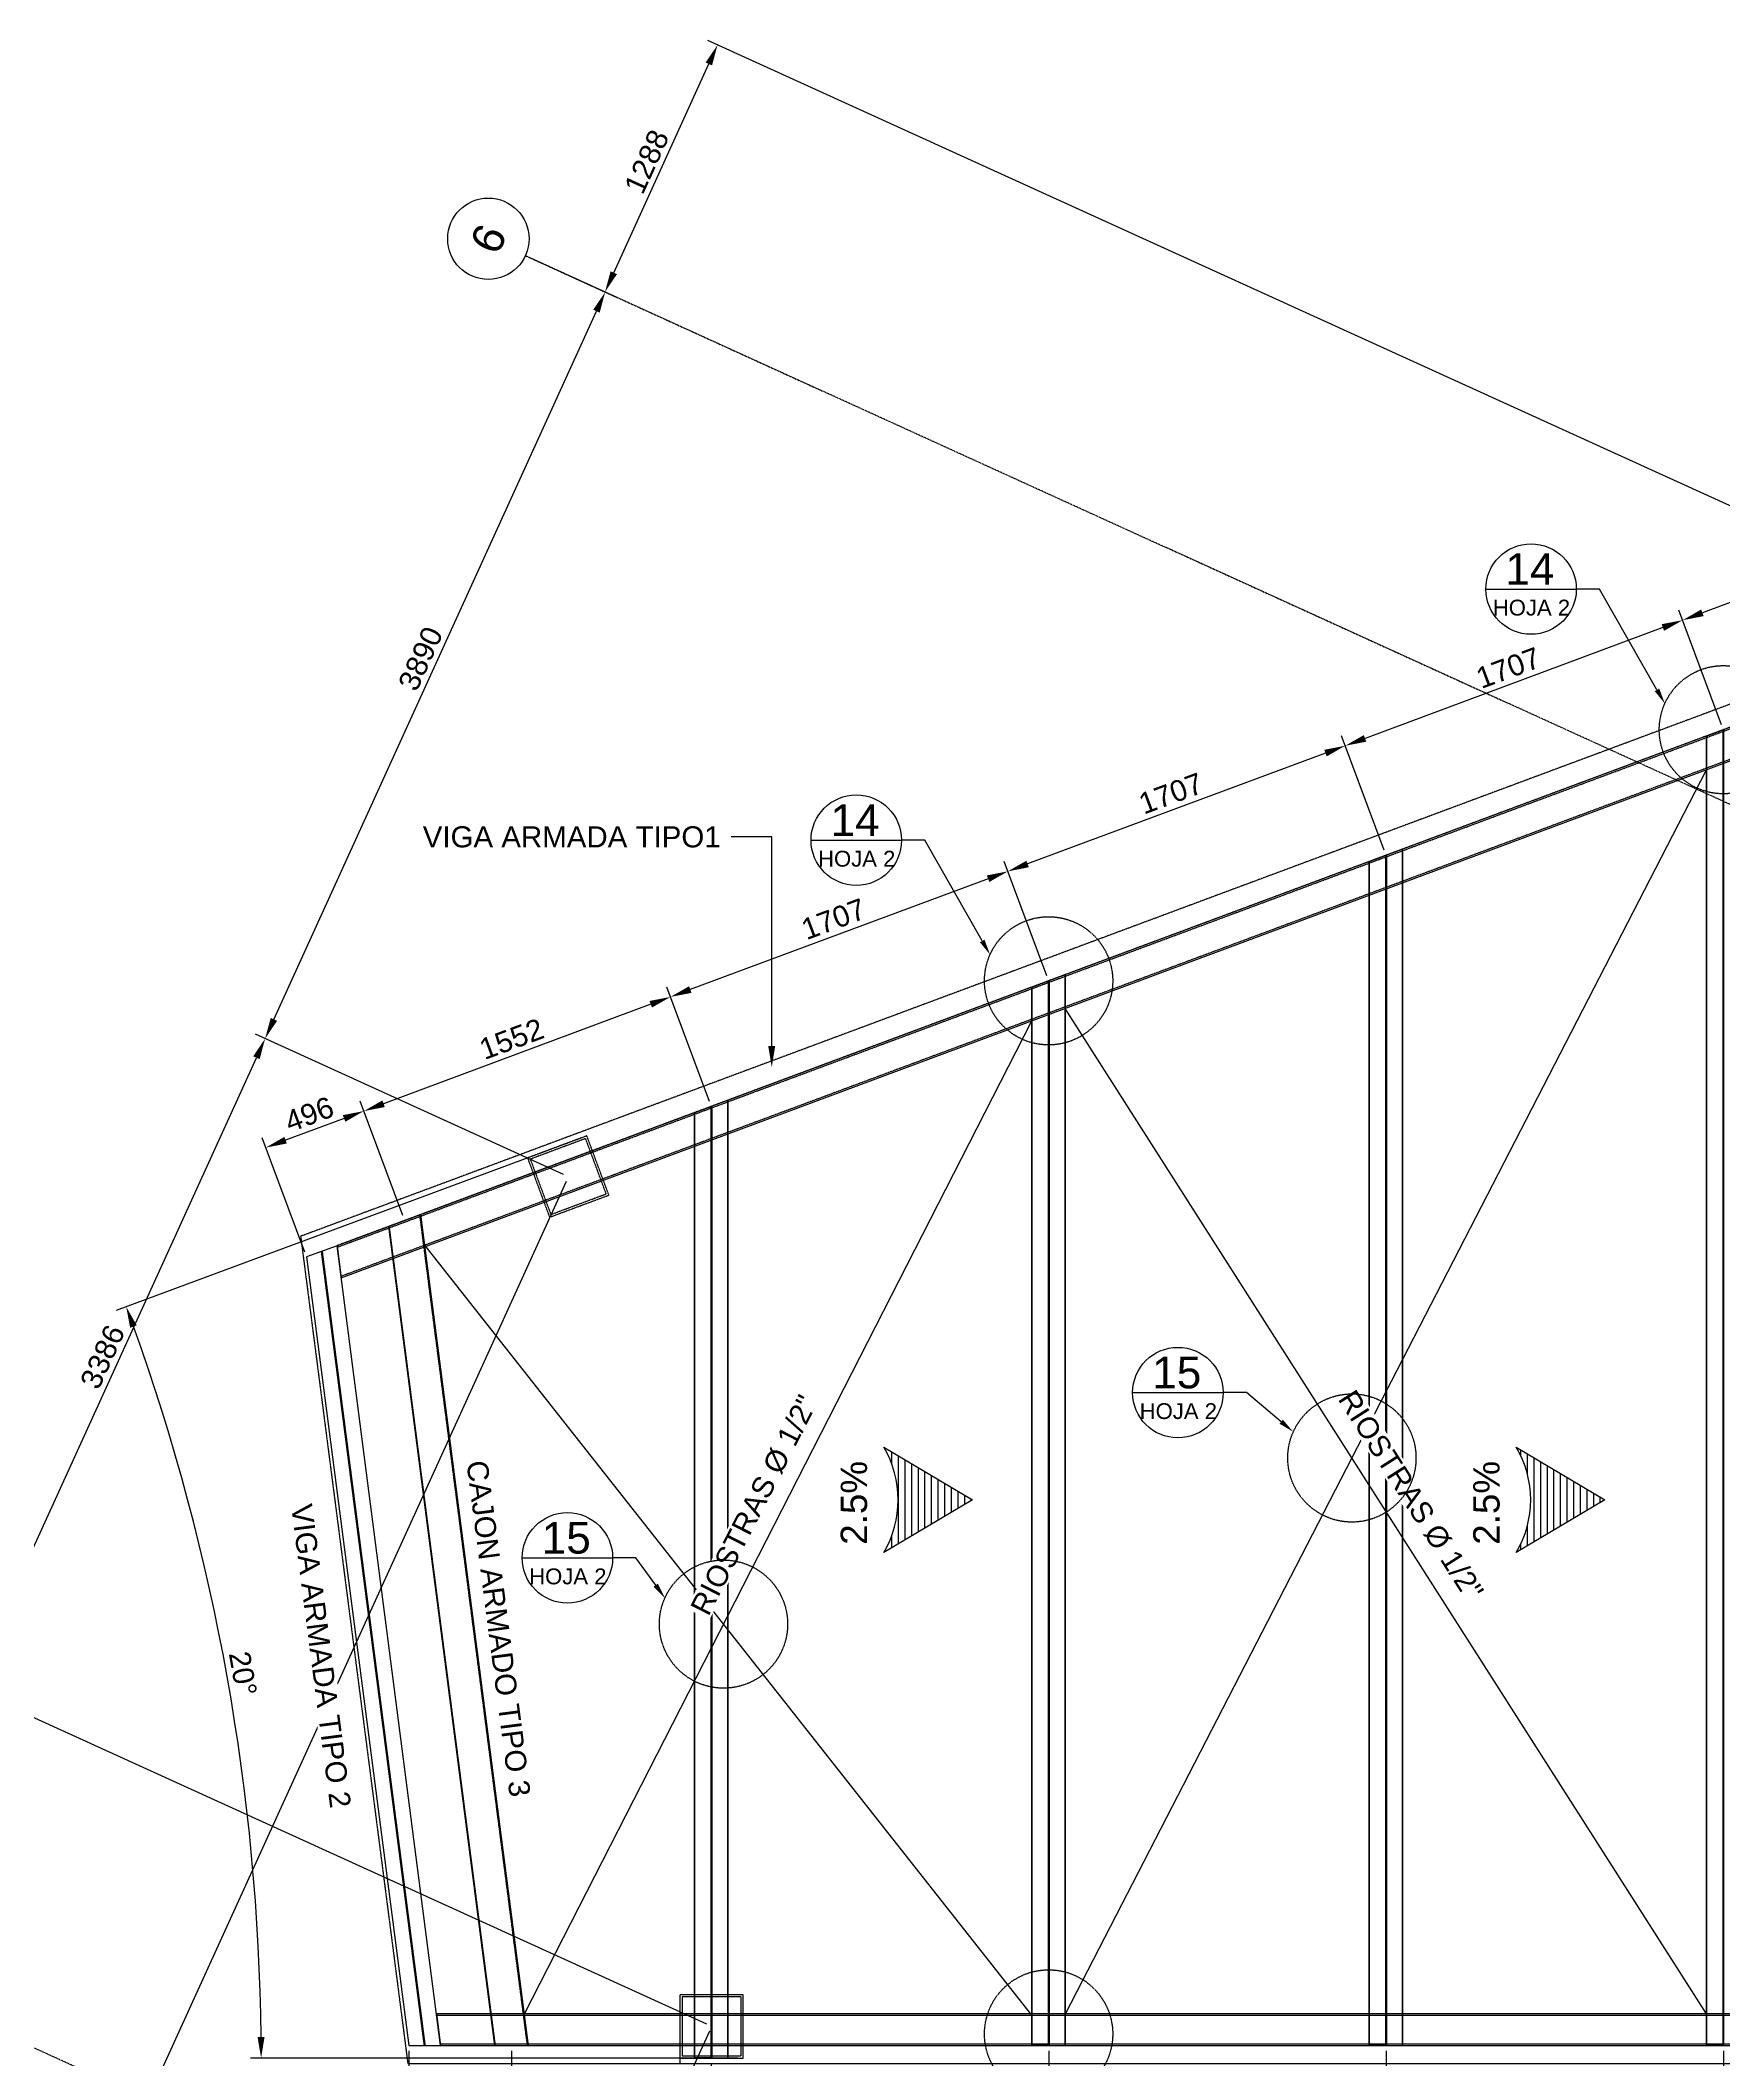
# Model space of a CAD drawing. Header units: millimetres. Extents: x -1367288 to 157996, y -18171 to 61708.
# Drawn here: x 42602 to 50583, y 27557 to 37133 of the extents above; entities that cross this region are included whole.
import ezdxf
from ezdxf import colors
from ezdxf.entities.mleader import LeaderData, LeaderLine
from ezdxf.enums import TextEntityAlignment as Align
from ezdxf.math import Vec2, Vec3

# ---------------------------------------------------------------- set-up
doc = ezdxf.new("R2010")
doc.units = ezdxf.units.MM
doc.header["$LTSCALE"] = 0.3
doc.set_wipeout_variables(frame=1)
doc.linetypes.add('CENTER', pattern=[50.8, 31.75, -6.35, 6.35, -6.35])
doc.linetypes.add('HIDDEN', pattern=[9.525, 6.35, -3.175])
for name, color, linetype in [('EE-5', 7, 'Continuous'), ('EE-COTAS', 1, 'Continuous'), ('EE-TEXTO 1', 4, 'Continuous'), ('EE-TEXTO 2', 2, 'Continuous'), ('EE-V ARMADA TIPO 4', 223, 'Continuous'), ('SIM-2PHR 305x80x2', 4, 'Continuous'), ('SIM-COTAS', 1, 'Continuous'), ('SIM-EJES', 8, 'CENTER'), ('SIM-OCULTOS', 8, 'HIDDEN'), ('SIM-PTE 300x1-4x150x3-8', 42, 'Continuous'), ('SIM-RIOSTRAS', 6, 'Continuous'), ('SIM-TUBO 365x160x3-16', 83, 'Continuous')]:
    doc.layers.add(name, color=color, linetype=linetype)
doc.styles.add('ARIAL EE', font='arial.ttf')
doc.styles.get("Standard").update_dxf_attribs({"font": 'arial.ttf'})
doc.dimstyles.new('EE 1_STANDAR', dxfattribs={"dimtxt": 2, "dimasz": 2, "dimexe": 1, "dimexo": 0.5, "dimgap": 0.5, "dimtad": 1, "dimdec": 0, "dimdsep": 46, "dimtxsty": 'ARIAL EE', "dimcen": 1.5, "dimclrd": 256, "dimclre": 256, "dimclrt": 2, "dimadec": 0, "dimazin": 0, "dimtfac": 1, "dimtdec": 0, "dimtix": 1, "dimtmove": 0, "dimatfit": 2, "dimfxl": 1, "dimlwd": -1, "dimlwe": -1, "dimarcsym": 0})

# ---------------------------------------------------------------- blocks, each defined once
blk = doc.blocks.new('*D181')
at = {"layer": 'SIM-COTAS', "transparency": 16777216}
for p, q in [((45774.1, 27691.7), (44973.3, 25933.3)), ((49724, 23824.7), (45085, 25937.4)), ((50005, 24200.5), (49794.2, 23737.8))]:
    blk.add_line(p, q, dxfattribs=at)
for points in [[(45091.9, 25952.6), (45078.1, 25922.2), (44994, 25978.8)], [(49730.9, 23839.9), (49717.1, 23809.6), (49815, 23783.3)]]:
    blk.add_solid(points, dxfattribs=at)
at = {"layer": 'SIM-COTAS', "color": 2, "transparency": 16777216, "insert": (47436, 24950.3), "char_height": 100, "attachment_point": 5, "rotation": 335.51468, "style": 'ARIAL EE'}
blk.add_mtext('5297', dxfattribs=at)
blk = doc.blocks.new('*D182')
at = {"layer": 'SIM-COTAS', "transparency": 16777216}
for p, q in [((45094, 31722), (42889.8, 26882.2)), ((45774.1, 27691.7), (44973.3, 25933.3)), ((44903, 26020.3), (43001.6, 26886.2))]:
    blk.add_line(p, q, dxfattribs=at)
for points in [[(43008.5, 26901.4), (42994.7, 26871.1), (42910.6, 26927.7)], [(44909.9, 26035.5), (44896.1, 26005.1), (44994, 25978.8)]]:
    blk.add_solid(points, dxfattribs=at)
at = {"layer": 'SIM-COTAS', "color": 2, "transparency": 16777216, "insert": (43983.8, 26522.5), "char_height": 100, "attachment_point": 5, "rotation": 335.51468, "style": 'ARIAL EE'}
blk.add_mtext('2289', dxfattribs=at)
blk = doc.blocks.new('*D183')
at = {"layer": 'SIM-COTAS', "transparency": 16777216}
for p, q in [((54366.2, 27692.1), (52089.3, 22692.6)), ((50005, 24200.5), (49794.2, 23737.8)), ((49906, 23741.9), (52019, 22779.5))]:
    blk.add_line(p, q, dxfattribs=at)
for points in [[(49912.9, 23757), (49899.1, 23726.7), (49815, 23783.3)], [(52025.9, 22794.7), (52012.1, 22764.4), (52110, 22738.1)]]:
    blk.add_solid(points, dxfattribs=at)
at = {"layer": 'SIM-COTAS', "color": 2, "transparency": 16777216, "insert": (50994, 23329.9), "char_height": 100, "attachment_point": 5, "rotation": 335.51468, "style": 'ARIAL EE'}
blk.add_mtext('2522', dxfattribs=at)
blk = doc.blocks.new('*D184')
at = {"layer": 'SIM-COTAS', "transparency": 16777216}
for p, q in [((45761.7, 27724.8), (42218.6, 29338.4)), ((41715.4, 28113), (42222.6, 29226.7)), ((41318.2, 28184), (41719.5, 28001.3))]:
    blk.add_line(p, q, dxfattribs=at)
for points in [[(42207.4, 29233.6), (42237.8, 29219.7), (42264.1, 29317.7)], [(41700.3, 28119.9), (41730.6, 28106.1), (41674, 28022)]]:
    blk.add_solid(points, dxfattribs=at)
at = {"layer": 'SIM-COTAS', "color": 2, "transparency": 16777216, "insert": (41900.6, 28701), "char_height": 100, "attachment_point": 5, "rotation": 65.51468, "style": 'ARIAL EE'}
blk.add_mtext('1424', dxfattribs=at)
blk = doc.blocks.new('*D185')
at = {"layer": 'SIM-COTAS', "transparency": 16777216}
for p, q in [((45081.6, 31755.2), (43621.9, 32419.9)), ((42305.5, 29408.7), (43626, 32308.2)), ((45761.7, 27724.8), (42218.6, 29338.4))]:
    blk.add_line(p, q, dxfattribs=at)
for points in [[(43610.8, 32315.1), (43641.2, 32301.3), (43667.4, 32399.2)], [(42290.3, 29415.6), (42320.7, 29401.8), (42264.1, 29317.7)]]:
    blk.add_solid(points, dxfattribs=at)
at = {"layer": 'SIM-COTAS', "color": 2, "transparency": 16777216, "insert": (42896.5, 30890), "char_height": 100, "attachment_point": 5, "rotation": 65.51468, "style": 'ARIAL EE'}
blk.add_mtext('3386', dxfattribs=at)
blk = doc.blocks.new('*D186')
at = {"layer": 'SIM-COTAS', "transparency": 16777216}
for p, q in [((44924.1, 36101.6), (45325.3, 35918.9)), ((43708.9, 32490.2), (45238.4, 35848.6)), ((45081.6, 31755.2), (43621.9, 32419.9))]:
    blk.add_line(p, q, dxfattribs=at)
for points in [[(45223.2, 35855.5), (45253.5, 35841.7), (45279.8, 35939.6)], [(43693.7, 32497.1), (43724, 32483.3), (43667.4, 32399.2)]]:
    blk.add_solid(points, dxfattribs=at)
at = {"layer": 'SIM-COTAS', "color": 2, "transparency": 16777216, "insert": (44404.4, 34200.9), "char_height": 100, "attachment_point": 5, "rotation": 65.51468, "style": 'ARIAL EE'}
blk.add_mtext('3890', dxfattribs=at)
blk = doc.blocks.new('*D187')
at = {"layer": 'SIM-COTAS', "transparency": 16777216}
for p, q in [((51965.7, 34309.9), (45767.2, 37132.8)), ((45320.3, 36031), (45771.2, 37021.1)), ((44924.1, 36101.6), (45324.4, 35919.3))]:
    blk.add_line(p, q, dxfattribs=at)
for points in [[(45756.1, 37028), (45786.4, 37014.2), (45812.7, 37112.1)], [(45305.2, 36037.9), (45335.5, 36024.1), (45278.9, 35940)]]:
    blk.add_solid(points, dxfattribs=at)
at = {"layer": 'SIM-COTAS', "color": 2, "transparency": 16777216, "insert": (45476.6, 36557.6), "char_height": 100, "attachment_point": 5, "rotation": 65.51468, "style": 'ARIAL EE'}
blk.add_mtext('1288', dxfattribs=at)
blk = doc.blocks.new('ITEM_1')
at = {"layer": 'EE-5'}
blk.add_circle((0, 0), 3.86, dxfattribs=at)
at = {"layer": 'EE-TEXTO 1', "style": 'ARIAL EE', "flags": 4}
blk.add_attdef('EJE', text='', height=3, dxfattribs=at).set_placement((0, 0), align=Align.MIDDLE_CENTER)
blk = doc.blocks.new('*D190')
at = {"layer": 'SIM-COTAS', "transparency": 16777216}
for p, q in [((47382.6, 27599.1), (47382.6, 27094.1)), ((45782.8, 27539.8), (45782.8, 27094.1)), ((45882.8, 27144.1), (47282.6, 27144.1))]:
    blk.add_line(p, q, dxfattribs=at)
for points in [[(45882.8, 27160.8), (45882.8, 27127.5), (45782.8, 27144.1)], [(47282.6, 27160.8), (47282.6, 27127.5), (47382.6, 27144.1)]]:
    blk.add_solid(points, dxfattribs=at)
at = {"layer": 'SIM-COTAS', "color": 2, "transparency": 16777216, "insert": (46582.7, 27220.2), "char_height": 100, "attachment_point": 5, "style": 'ARIAL EE'}
blk.add_mtext('1600', dxfattribs=at)
blk = doc.blocks.new('*D191')
at = {"layer": 'SIM-COTAS', "transparency": 16777216}
for p, q in [((47382.6, 27599.1), (47382.6, 27094.1)), ((48982.2, 27599.1), (48982.2, 27094.1)), ((47482.6, 27144.1), (48882.2, 27144.1))]:
    blk.add_line(p, q, dxfattribs=at)
for points in [[(47482.6, 27160.8), (47482.6, 27127.5), (47382.6, 27144.1)], [(48882.2, 27160.8), (48882.2, 27127.5), (48982.2, 27144.1)]]:
    blk.add_solid(points, dxfattribs=at)
at = {"layer": 'SIM-COTAS', "color": 2, "transparency": 16777216, "insert": (48182.4, 27220.2), "char_height": 100, "attachment_point": 5, "style": 'ARIAL EE'}
blk.add_mtext('1600', dxfattribs=at)
blk = doc.blocks.new('*D192')
at = {"layer": 'SIM-COTAS', "transparency": 16777216}
for p, q in [((48982.2, 27599.1), (48982.2, 27094.1)), ((50581.9, 27599.1), (50581.9, 27094.1)), ((49082.2, 27144.1), (50481.9, 27144.1))]:
    blk.add_line(p, q, dxfattribs=at)
for points in [[(49082.2, 27160.8), (49082.2, 27127.5), (48982.2, 27144.1)], [(50481.9, 27160.8), (50481.9, 27127.5), (50581.9, 27144.1)]]:
    blk.add_solid(points, dxfattribs=at)
at = {"layer": 'SIM-COTAS', "color": 2, "transparency": 16777216, "insert": (49782, 27220.2), "char_height": 100, "attachment_point": 5, "style": 'ARIAL EE'}
blk.add_mtext('1600', dxfattribs=at)
blk = doc.blocks.new('*D193')
at = {"layer": 'SIM-COTAS', "transparency": 16777216}
for p, q in [((50581.9, 27599.1), (50581.9, 27094.1)), ((52181.7, 27599.1), (52181.7, 27094.1)), ((50681.9, 27144.1), (52081.7, 27144.1))]:
    blk.add_line(p, q, dxfattribs=at)
for points in [[(50681.9, 27160.8), (50681.9, 27127.5), (50581.9, 27144.1)], [(52081.7, 27160.8), (52081.7, 27127.5), (52181.7, 27144.1)]]:
    blk.add_solid(points, dxfattribs=at)
at = {"layer": 'SIM-COTAS', "color": 2, "transparency": 16777216, "insert": (51381.8, 27220.2), "char_height": 100, "attachment_point": 5, "style": 'ARIAL EE'}
blk.add_mtext('1600', dxfattribs=at)
blk = doc.blocks.new('*D196')
at = {"layer": 'SIM-COTAS', "transparency": 16777216}
for p, q in [((44835.3, 27599.1), (44835.3, 26798.3)), ((45782.8, 27539.8), (45782.8, 26798.3)), ((45682.8, 26848.3), (44935.3, 26848.3))]:
    blk.add_line(p, q, dxfattribs=at)
for points in [[(44935.3, 26865), (44935.3, 26831.7), (44835.3, 26848.3)], [(45682.8, 26865), (45682.8, 26831.7), (45782.8, 26848.3)]]:
    blk.add_solid(points, dxfattribs=at)
at = {"layer": 'SIM-COTAS', "color": 2, "transparency": 16777216, "insert": (45309, 26924.4), "char_height": 100, "attachment_point": 5, "style": 'ARIAL EE'}
blk.add_mtext('947', dxfattribs=at)
blk = doc.blocks.new('*D197')
at = {"layer": 'SIM-COTAS', "transparency": 16777216}
for p, q in [((44348.2, 27599.1), (44348.2, 26798.3)), ((44835.3, 27599.1), (44835.3, 26798.3)), ((44735.3, 26848.3), (44448.2, 26848.3))]:
    blk.add_line(p, q, dxfattribs=at)
for points in [[(44448.2, 26865), (44448.2, 26831.7), (44348.2, 26848.3)], [(44735.3, 26865), (44735.3, 26831.7), (44835.3, 26848.3)]]:
    blk.add_solid(points, dxfattribs=at)
at = {"layer": 'SIM-COTAS', "color": 2, "transparency": 16777216, "insert": (44591.7, 26924.4), "char_height": 100, "attachment_point": 5, "style": 'ARIAL EE'}
blk.add_mtext('487', dxfattribs=at)
blk = doc.blocks.new('*D198')
at = {"layer": 'SIM-COTAS', "transparency": 16777216}
for p, q in [((51672.6, 34861.3), (50482.2, 34418.1)), ((51979.7, 34323), (51748.9, 34943)), ((50573.2, 33887.2), (50371.1, 34430.1))]:
    blk.add_line(p, q, dxfattribs=at)
for points in [[(51666.8, 34876.9), (51678.4, 34845.7), (51766.3, 34896.2)], [(50476.4, 34433.7), (50488.1, 34402.5), (50388.5, 34383.2)]]:
    blk.add_solid(points, dxfattribs=at)
at = {"layer": 'SIM-COTAS', "color": 2, "transparency": 16777216, "insert": (51050.9, 34711), "char_height": 100, "attachment_point": 5, "rotation": 20.42009, "style": 'ARIAL EE'}
blk.add_mtext('1470', dxfattribs=at)
blk = doc.blocks.new('*D199')
at = {"layer": 'SIM-COTAS', "transparency": 16777216}
for p, q in [((50573.2, 33887.2), (50371.1, 34430.1)), ((50294.8, 34348.3), (48882.6, 33822.6)), ((48973.5, 33291.8), (48771.4, 33834.5))]:
    blk.add_line(p, q, dxfattribs=at)
for points in [[(50289, 34364), (50300.6, 34332.7), (50388.5, 34383.2)], [(48876.7, 33838.2), (48888.4, 33806.9), (48788.8, 33787.7)]]:
    blk.add_solid(points, dxfattribs=at)
at = {"layer": 'SIM-COTAS', "color": 2, "transparency": 16777216, "insert": (49562.1, 34156.7), "char_height": 100, "attachment_point": 5, "rotation": 20.42009, "style": 'ARIAL EE'}
blk.add_mtext('1707', dxfattribs=at)
blk = doc.blocks.new('*D200')
at = {"layer": 'SIM-COTAS', "transparency": 16777216}
for p, q in [((48973.5, 33291.8), (48771.4, 33834.5)), ((48695.1, 33752.8), (47282.8, 33227)), ((47373.6, 32696.3), (47171.6, 33238.9))]:
    blk.add_line(p, q, dxfattribs=at)
for points in [[(48689.3, 33768.4), (48700.9, 33737.2), (48788.8, 33787.7)], [(47276.9, 33242.6), (47288.6, 33211.3), (47189, 33192.1)]]:
    blk.add_solid(points, dxfattribs=at)
at = {"layer": 'SIM-COTAS', "color": 2, "transparency": 16777216, "insert": (47962.4, 33561.2), "char_height": 100, "attachment_point": 5, "rotation": 20.42009, "style": 'ARIAL EE'}
blk.add_mtext('1707', dxfattribs=at)
blk = doc.blocks.new('*D201')
at = {"layer": 'SIM-COTAS', "transparency": 16777216}
for p, q in [((47373.6, 32696.3), (47171.6, 33238.9)), ((47095.3, 33157.2), (45683.2, 32631.5)), ((45774, 32100.9), (45572, 32643.4))]:
    blk.add_line(p, q, dxfattribs=at)
for points in [[(47089.5, 33172.8), (47101.1, 33141.6), (47189, 33192.1)], [(45677.4, 32647.1), (45689, 32615.8), (45589.5, 32596.6)]]:
    blk.add_solid(points, dxfattribs=at)
at = {"layer": 'SIM-COTAS', "color": 2, "transparency": 16777216, "insert": (46362.7, 32965.6), "char_height": 100, "attachment_point": 5, "rotation": 20.42009, "style": 'ARIAL EE'}
blk.add_mtext('1707', dxfattribs=at)
blk = doc.blocks.new('*D202')
at = {"layer": 'SIM-COTAS', "transparency": 16777216}
for p, q in [((45495.8, 32561.7), (44229, 32090.1)), ((45774, 32100.9), (45572, 32643.4)), ((44319.8, 31559.5), (44117.8, 32102))]:
    blk.add_line(p, q, dxfattribs=at)
for points in [[(45490, 32577.3), (45501.6, 32546.1), (45589.5, 32596.6)], [(44223.2, 32105.7), (44234.8, 32074.4), (44135.3, 32055.2)]]:
    blk.add_solid(points, dxfattribs=at)
at = {"layer": 'SIM-COTAS', "color": 2, "transparency": 16777216, "insert": (44835.8, 32397.1), "char_height": 100, "attachment_point": 5, "rotation": 20.42009, "style": 'ARIAL EE'}
blk.add_mtext('1552', dxfattribs=at)
blk = doc.blocks.new('*D203')
at = {"layer": 'SIM-COTAS', "transparency": 16777216}
for p, q in [((44319.8, 31559.5), (44117.8, 32102)), ((44041.5, 32020.3), (43764.3, 31917.1)), ((43855.1, 31386.6), (43653.2, 31929))]:
    blk.add_line(p, q, dxfattribs=at)
for points in [[(44035.7, 32035.9), (44047.4, 32004.7), (44135.3, 32055.2)], [(43758.5, 31932.7), (43770.1, 31901.4), (43670.6, 31882.2)]]:
    blk.add_solid(points, dxfattribs=at)
at = {"layer": 'SIM-COTAS', "color": 2, "transparency": 16777216, "insert": (43876.4, 32039.9), "char_height": 100, "attachment_point": 5, "rotation": 20.42009, "style": 'ARIAL EE'}
blk.add_mtext('496', dxfattribs=at)
blk = doc.blocks.new('*D204')
at = {"layer": 'SIM-COTAS', "transparency": 16777216}
for p, q in [((45169.1, 31929), (42961.6, 31109.9)), ((45909.4, 27564.4), (43598.3, 27564.2))]:
    blk.add_line(p, q, dxfattribs=at)
blk.add_arc((33405.1, 27563.8), 10243.2, 0.56213, 19.79885, dxfattribs=at)
for points in [[(43027.2, 31027.6), (43058.5, 31039.1), (43008.5, 31127.3)], [(43664.5, 27664.3), (43631.2, 27664.2), (43648.3, 27564.2)]]:
    blk.add_solid(points, dxfattribs=at)
at = {"layer": 'SIM-COTAS', "color": 2, "transparency": 16777216, "insert": (43561.9, 29387.7), "char_height": 100, "attachment_point": 5, "rotation": 280.18049, "style": 'ARIAL EE'}
blk.add_mtext('20°', dxfattribs=at)
blk = doc.blocks.new('*D237')
at = {"layer": 'SIM-COTAS', "transparency": 16777216}
for p, q in [((53781.5, 27599.1), (53781.5, 26798.3)), ((45782.8, 27539.8), (45782.8, 26798.3)), ((45882.8, 26848.3), (53681.5, 26848.3))]:
    blk.add_line(p, q, dxfattribs=at)
for points in [[(45882.8, 26865), (45882.8, 26831.7), (45782.8, 26848.3)], [(53681.5, 26865), (53681.5, 26831.7), (53781.5, 26848.3)]]:
    blk.add_solid(points, dxfattribs=at)
at = {"layer": 'SIM-COTAS', "color": 2, "transparency": 16777216, "insert": (49782.1, 26925.1), "char_height": 100, "attachment_point": 5, "style": 'ARIAL EE'}
blk.add_mtext('CORREAS 2PHR 305x80x2', dxfattribs=at)
blk = doc.blocks.new('*D238')
at = {"layer": 'SIM-COTAS', "color": 2, "transparency": 16777216, "insert": (43932.2, 29471.2), "char_height": 100, "attachment_point": 5, "rotation": 277.38113, "style": 'ARIAL EE', "bg_fill": 3, "box_fill_scale": 1.1, "bg_fill_color": 256, "bg_fill_true_color": 13158600, "bg_fill_transparency": 0}
blk.add_mtext('VIGA ARMADA TIPO 2', dxfattribs=at)
blk = doc.blocks.new('*D239')
at = {"layer": 'SIM-COTAS', "color": 2, "transparency": 16777216, "insert": (44773.5, 29600.9), "char_height": 100, "attachment_point": 5, "rotation": 277.38114, "style": 'ARIAL EE', "bg_fill": 3, "box_fill_scale": 1.1, "bg_fill_color": 256, "bg_fill_true_color": 13158600, "bg_fill_transparency": 0}
blk.add_mtext('CAJON ARMADO TIPO 3', dxfattribs=at)
blk = doc.blocks.new('SIM-PEND.PLANT')
h = blk.add_hatch()
h.set_pattern_fill('LINE', color=256, scale=0.197769, style=0)
h.set_pattern_definition([(0, (4.8431, -6.5833), (0, 0.627916), [])])
edge = h.paths.add_edge_path()
edge.add_arc((4.84, -8.68), 9.79, 59.2753, 120.7247)
edge.add_line((-0.16, -0.26), (4.84, 8.15))
edge.add_line((4.84, 8.15), (9.84, -0.26))
blk.add_lwpolyline([(-0.16, -0.26), (4.84, 8.15), (9.84, -0.26)])
blk.add_arc((4.84, -8.68), 9.79, 59.2753, 120.7247)
blk = doc.blocks.new('*D663')
at = {"layer": 'EE-COTAS', "color": 2, "transparency": 16777216, "insert": (45986.1, 30186.5), "char_height": 100, "attachment_point": 5, "rotation": 62.93558, "style": 'ARIAL EE', "bg_fill": 3, "box_fill_scale": 1.1, "bg_fill_color": 256, "bg_fill_true_color": 13158600, "bg_fill_transparency": 0}
blk.add_mtext('RIOSTRAS Ø 1/2"', dxfattribs=at)
blk = doc.blocks.new('*D664')
at = {"layer": 'EE-COTAS', "color": 2, "transparency": 16777216, "insert": (49099.3, 30233.3), "char_height": 100, "attachment_point": 5, "rotation": 302.53666, "style": 'ARIAL EE', "bg_fill": 3, "box_fill_scale": 1.1, "bg_fill_color": 256, "bg_fill_true_color": 13158600, "bg_fill_transparency": 0}
blk.add_mtext('RIOSTRAS Ø 1/2"', dxfattribs=at)
blk = doc.blocks.new('ITEM DETALLE')
at = {"color": 7, "transparency": 16777216}
blk.add_wipeout([(0, 4.29), (-0.84, 4.2), (-1.64, 3.96), (-2.38, 3.56), (-3.03, 3.03), (-3.56, 2.38), (-3.96, 1.64), (-4.2, 0.84), (-4.29, 0), (-4.2, -0.84), (-3.96, -1.64), (-3.56, -2.38), (-3.03, -3.03), (-2.38, -3.56), (-1.64, -3.96), (-0.84, -4.2), (0, -4.29), (0.84, -4.2), (1.64, -3.96), (2.38, -3.56), (3.03, -3.03), (3.56, -2.38), (3.96, -1.64), (4.2, -0.84), (4.29, 0), (4.2, 0.84), (3.96, 1.64), (3.56, 2.38), (3.03, 3.03), (2.38, 3.56), (1.64, 3.96), (0.84, 4.2)], dxfattribs=at)
at = {"layer": 'EE-5', "color": 7, "transparency": 16777216}
blk.add_line((-4.29, 0), (4.29, 0), dxfattribs=at)
blk.add_circle((0, 0), 4.29, dxfattribs=at)
at = {"layer": 'EE-TEXTO 1', "color": 4, "transparency": 16777216, "style": 'ARIAL EE'}
blk.add_attdef('X', text='', height=3, dxfattribs=at).set_placement((-0.11, 1.9), align=Align.MIDDLE_CENTER)
at = {"layer": 'EE-TEXTO 2', "color": 2, "transparency": 16777216, "style": 'ARIAL EE'}
blk.add_attdef('###', text='', height=1.5, dxfattribs=at).set_placement((0.04, -1.76), align=Align.MIDDLE_CENTER)

msp = doc.modelspace()

# ---------------------------------------------------------------- linework, layer by layer
at = {"layer": 'EE-V ARMADA TIPO 4', "elevation": 0.8}
msp.add_lwpolyline([(44008.1, 31416.8), (43863.8, 31363.2), (44348.2, 27624.1), (44499.4, 27624.1)], close=True, dxfattribs=at)
at = {"layer": 'SIM-2PHR 305x80x2', "elevation": 0.6}
for points in [[(50501.9, 33834.1), (50581.9, 33863.8), (50581.9, 27624.1), (50501.9, 27624.1)], [(50661.9, 33893.5), (50581.9, 33863.8), (50581.9, 27624.1), (50661.9, 27624.1)], [(48902.2, 33238.7), (48982.2, 33268.3), (48982.2, 27624.1), (48902.2, 27624.1)], [(49062.2, 33298), (48982.2, 33268.3), (48982.2, 27624.1), (49062.2, 27624.1)], [(47302.3, 32643.2), (47382.3, 32672.8), (47382.3, 27624.1), (47302.3, 27624.1)], [(47462.3, 32702.5), (47382.3, 32672.8), (47382.3, 27624.1), (47462.3, 27624.1)], [(45862.8, 32107.1), (45782.8, 32077.4), (45782.8, 27564.8), (45862.8, 27564.8)], [(45702.8, 32047.7), (45782.8, 32077.4), (45782.8, 27564.8), (45702.8, 27564.8)]]:
    msp.add_lwpolyline(points, close=True, dxfattribs=at)
at = {"layer": 'SIM-EJES'}
for p, q in [((44901.3, 36112), (57015.8, 30594.8)), ((41295.5, 28194.4), (53410, 22677.3))]:
    msp.add_line(p, q, dxfattribs=at)
at = {"layer": 'SIM-OCULTOS'}
for p, q in [((44759.3, 27624.1, 0.6), (44256.1, 31509.2, 0.6)), ((44911.2, 27624.1, 0.6), (44400.9, 31563, 0.6)), ((45634.4, 27564.4, 0.6), (45634.4, 27538.6))]:
    msp.add_line(p, q, dxfattribs=at)
msp.add_lwpolyline([(53085.7, 34905.1), (53085.7, 34905.1), (43835.6, 31461.3), (44343.8, 27538.6), (54547.8, 27538.6, -0.05408), (54392.5, 24884.3), (54392.5, 24884.3), (57947.7, 32690.8)], format="xyb", close=True, dxfattribs=at)
at = {"layer": 'SIM-OCULTOS', "extrusion": (0.000462909, 8.31354e-05, 1), "elevation": 24.2}
msp.add_lwpolyline([(44009, 31409.6), (52102.8, 34422.4), (52100.5, 34429), (44008.1, 31416.8)], close=True, dxfattribs=at)
msp.add_lwpolyline([(52152.2, 34288.2), (52149.9, 34294.8), (44027, 31271.2), (44027.9, 31264.1)], dxfattribs=at)
at = {"layer": 'SIM-OCULTOS'}
for points, elevation in [([(50503.9, 33834.9), (50579.9, 33863.1), (50579.9, 27624.1), (50503.9, 27624.1)], 0.6), ([(48904.2, 33239.4), (48980.2, 33267.6), (48980.2, 27624.1), (48904.2, 27624.1)], 0.6), ([(49060.2, 33297.3), (48984.2, 33269.1), (48984.2, 27624.1), (49060.2, 27624.1)], 0.6), ([(47304.3, 32643.9), (47380.3, 32672.1), (47380.3, 27624.1), (47304.3, 27624.1)], 0.6), ([(47460.3, 32701.8), (47384.3, 32673.6), (47384.3, 27624.1), (47460.3, 27624.1)], 0.6), ([(45860.8, 32106.4), (45784.8, 32078.2), (45784.8, 27564.8), (45860.8, 27564.8)], 0.6), ([(45704.8, 32048.5), (45780.8, 32076.7), (45780.8, 27564.8), (45704.8, 27564.8)], 0.6), ([(43938.9, 31391.1), (43933.1, 31388.9), (44420.8, 27624.1), (44426.8, 27624.1)], 0.8), ([(44480.8, 27768.3), (54526.5, 27768.1), (54526.5, 27774.1), (44480, 27774.3)], 0.8), ([(45634.4, 27564.4), (45934.4, 27564.4), (45934.4, 27864.4), (45634.4, 27864.4)], 0.6), ([(45644.4, 27574.4), (45924.4, 27574.4), (45924.4, 27854.4), (45644.4, 27854.4)], 0.6), ([(44499.4, 27624.1), (54526.5, 27624.1), (54526.5, 27630.1), (44498.7, 27630.1)], 0.8)]:
    msp.add_lwpolyline(points, close=True, dxfattribs=dict(at, elevation=elevation))
at = {"layer": 'SIM-OCULTOS', "extrusion": (0.007079, 0.001275, 0.999974), "elevation": 359.5}
for points in [[(45015, 31551.5), (45296.1, 31656.1), (45191.5, 31937.3), (44910.3, 31832.6)], [(45020.9, 31564.3), (45283.3, 31662), (45185.6, 31924.4), (44923.2, 31826.7)]]:
    msp.add_lwpolyline(points, close=True, dxfattribs=at)
at = {"layer": 'SIM-OCULTOS'}
msp.add_circle((50581.9, 33863.8, 0.6), 304, dxfattribs=at)
at = {"layer": 'SIM-PTE 300x1-4x150x3-8', "extrusion": (0.000462909, 8.31354e-05, 1), "elevation": 24.2}
msp.add_lwpolyline([(44027.9, 31264.1), (52152.2, 34288.2), (52100.3, 34428.9), (44008.1, 31416.8)], close=True, dxfattribs=at)
at = {"layer": 'SIM-PTE 300x1-4x150x3-8', "elevation": 0.8}
msp.add_lwpolyline([(44499.4, 27624.1), (54526.5, 27624.1), (54526.5, 27774.1), (44480, 27774.3)], close=True, dxfattribs=at)
at = {"layer": 'SIM-RIOSTRAS'}
for p, q in [((47462.3, 27774.2, 0.6), (50501.9, 33673.9, 0.6)), ((50501.9, 27774.2, 0.6), (47460.3, 32541.7, 0.6))]:
    msp.add_line(p, q, dxfattribs=at)
at = {"layer": 'SIM-TUBO 365x160x3-16', "elevation": 0.6}
msp.add_lwpolyline([(44251.5, 31507.5), (44754.6, 27624.1), (44915.9, 27624.1), (44405.5, 31564.7)], close=True, dxfattribs=at)

# ---------------------------------------------------------------- block references
at = {"layer": 'SIM-COTAS'}
ref = msp.add_blockref('ITEM_1', (44725.8, 36191.9), dxfattribs=dict(at, xscale=50, yscale=50, zscale=50, rotation=245.5146799781255))
ref.add_attrib('EJE', '6', dxfattribs={"layer": 'EE-TEXTO 1', "height": 150, "rotation": 65.51468, "style": 'ARIAL EE', "flags": 4}).set_placement((44725.7, 36191.9), align=Align.MIDDLE_CENTER)
at = {"layer": 'SIM-COTAS', "xscale": 50, "yscale": 50, "zscale": 50, "rotation": 270.0000000001275}
for p in [(46613.5, 30453.7, 0.6), (49612.6, 30453.7, 0.6)]:
    msp.add_blockref('SIM-PEND.PLANT', p, dxfattribs=at)

# ---------------------------------------------------------------- texts
at = {"layer": 'EE-TEXTO 2', "style": 'ARIAL EE', "flags": 8}
for p in [(46458.9, 30197.3, 0.6), (49458.1, 30197.3, 0.6)]:
    msp.add_attdef('2.5%', text='PEND. 2%', height=125, rotation=90.019, dxfattribs=at).set_placement(p, align=Align.MIDDLE_CENTER)

# ---------------------------------------------------------------- dimensions: what is measured, and where the dimension line sits
at = {"layer": 'SIM-COTAS'}
for base, p1, p2, angle, picture, middle in [((45812.7, 37112.1), (44901.3, 36112), (51988.4, 34299.6, -1.7), 65.51468, '*D187', (45476.6, 36557.6)), ((45279.8, 35939.6), (45104.4, 31744.8, -0.3), (44901.3, 36112), 65.51468, '*D186', (44404.4, 34200.9)), ((50388.5, 34383.2), (51988.4, 34299.6, -1.7), (50581.9, 33863.8, 0.6), 20.42009, '*D198', (51050.9, 34711)), ((48788.8, 33787.7), (50581.9, 33863.8, 0.6), (48982.2, 33268.3, 0.6), 20.42009, '*D199', (49562.1, 34156.7)), ((47189, 33192.1), (48982.2, 33268.3, 0.6), (47382.3, 32672.8, 0.6), 20.42009, '*D200', (47962.4, 33561.2)), ((45589.5, 32596.6), (47382.3, 32672.8, 0.6), (45782.8, 32077.4, 0.6), 20.42009, '*D201', (46362.7, 32965.6)), ((44135.3, 32055.2), (45782.8, 32077.4, 0.6), (44328.5, 31536.1, 0.6), 20.42009, '*D202', (44835.8, 32397.1)), ((43667.4, 32399.2), (45784.4, 27714.4, 0.6), (45104.4, 31744.8, -0.3), 65.51468, '*D185', (42896.5, 30890)), ((43670.6, 31882.2), (44328.5, 31536.1, 0.6), (43863.8, 31363.2, 0.8), 20.42009, '*D203', (43876.4, 32039.9)), ((42910.6, 26927.7), (45784.4, 27714.4, 0.6), (45104.4, 31744.8, -0.3), 335.51468, '*D182', (43983.8, 26522.5)), ((42264.1, 29317.7), (41295.5, 28194.4), (45784.4, 27714.4, 0.6), 65.51468, '*D184', (41900.6, 28701)), ((44994, 25978.8), (50015.3, 24223.2), (45784.4, 27714.4, 0.6), 335.51468, '*D181', (47436, 24950.3)), ((52110, 22738.1), (50015.3, 24223.2), (54376.5, 27714.8, 0.8), 335.51468, '*D183', (50994, 23329.9))]:
    dim = msp.add_linear_dim(base=base, p1=p1, p2=p2, angle=angle, dimstyle='EE 1_STANDAR', dxfattribs=at)
    dim.commit()
    dim.dimension.update_dxf_attribs({"geometry": picture, "text_midpoint": middle})
dim = msp.add_angular_dim_2l(base=(43576.5, 28774.4), line1=((51795.5, 34387.8, 5.5), (45192.6, 31937.7, -1.2)), line2=((45934.4, 27564.4, 0.6), (54226.5, 27564.8, 0.6)), dimstyle='EE 1_STANDAR', override={"dimscale": 0}, dxfattribs=at)
dim.commit()
dim.dimension.update_dxf_attribs({"geometry": '*D204', "text_midpoint": (43561.9, 29387.7)})
for base, p1, p2, picture, middle in [((44348.2, 26848.3), (44835.3, 27624.1, 0.6), (44348.2, 27624.1, 0.8), '*D197', (44591.7, 26924.4)), ((44835.2632, 26848.34), (45782.7558, 27564.8247, 0.5839), (44835.2632, 27624.143, 0.5839), '*D196', (45309.0095, 26924.3973)), ((47382.6, 27144.1), (45782.8, 27564.8, 0.6), (47382.6, 27624.1, 0.6), '*D190', (46582.7, 27220.2)), ((48982.2, 27144.1), (47382.6, 27624.1, 0.6), (48982.2, 27624.1, 0.6), '*D191', (48182.4, 27220.2)), ((50581.9, 27144.1), (48982.2, 27624.1, 0.6), (50581.9, 27624.1, 0.6), '*D192', (49782, 27220.2)), ((52181.7, 27144.1), (50581.9, 27624.1, 0.6), (52181.7, 27624.1, 0.6), '*D193', (51381.8, 27220.2))]:
    dim = msp.add_linear_dim(base=base, p1=p1, p2=p2, dimstyle='EE 1_STANDAR', dxfattribs=at)
    dim.commit()
    dim.dimension.update_dxf_attribs({"geometry": picture, "text_midpoint": middle})
dim = msp.add_linear_dim(base=(53781.5, 26848.3), p1=(45782.8, 27564.8, 0.6), p2=(53781.5, 27624.1, 0.6), text='CORREAS 2PHR 305x80x2', dimstyle='EE 1_STANDAR', dxfattribs=at)
dim.commit()
dim.dimension.update_dxf_attribs({"geometry": '*D237', "text_midpoint": (49782.1, 26925.1)})

# ---------------------------------------------------------------- leaders
ml = msp.add_multileader_block('Standard', dxfattribs=at)
ml.set_content('ITEM DETALLE', color=256, scale=50)
ml.set_attribute('X', '14', width=0)
ml.set_attribute('###', 'HOJA 2', width=0)
ml.set_leader_properties(color=256)
ml.build(insert=Vec2(0, 0))
ml.multileader.update_dxf_attribs({"arrow_head_size": 75, "scale": 50})
ctx = ml.context
ctx.base_point, ctx.scale, ctx.char_height, ctx.arrow_head_size, ctx.landing_gap_size, ctx.plane_origin = Vec3(49455.5, 34530.9, 0.2), 50, 200, 75, 100, Vec3(47968, 32585.6, 0.2)
notes = []
notes.append((ctx, [(1, (1, 1, 0), (49994.5, 34530.9, 0.2), (-1, 0), 110.4, [(0, [(50304.2, 33987.6, 0.2)], 0, [])])]))
ctx.block.insert = Vec3(49669.8, 34530.9, 0.2)
ml = msp.add_multileader_block('Standard', dxfattribs=at)
ml.set_content('ITEM DETALLE', color=256, scale=50)
ml.set_attribute('X', '14', width=0)
ml.set_attribute('###', 'HOJA 2', width=0)
ml.set_leader_properties(color=256)
ml.build(insert=Vec2(0, 0))
ml.multileader.update_dxf_attribs({"arrow_head_size": 75, "scale": 50})
ctx = ml.context
ctx.base_point, ctx.scale, ctx.char_height, ctx.arrow_head_size, ctx.landing_gap_size, ctx.plane_origin = Vec3(46256, 33340, 0.2), 50, 200, 75, 100, Vec3(44768.5, 31394.7, 0.2)
notes.append((ctx, [(1, (1, 1, 0), (46794.9, 33340, 0.2), (-1, 0), 110.4, [(0, [(47104.7, 32796.7, 0.2)], 0, [])])]))
ctx.block.insert = Vec3(46470.3, 33340, 0.2)
at = {"layer": 'SIM-COTAS', "linetype": 'Continuous'}
ml = msp.add_multileader_mtext('Standard', dxfattribs=at)
ml.set_content('{\\C2;VIGA ARMADA TIPO1}', color=256)
ml.set_leader_properties()
ml.build(insert=Vec2(0, 0))
ml.multileader.update_dxf_attribs({"dogleg_length": 0.0025, "arrow_head_size": 100, "scale": 50})
ctx = ml.context
ctx.base_point, ctx.scale, ctx.char_height, ctx.arrow_head_size, ctx.landing_gap_size, ctx.plane_origin = Vec3(44807.3, 33355), 50, 100, 100, 50, Vec3(41472.4, 19070.8)
ctx.text_align_type = 2
notes.append((ctx, [(1, (1, 1, 0), (46069.4, 33355), (-1, 0), 192.2, [(0, [(46069.4, 32263.1)], 0, [])])]))
ctx.mtext.insert, ctx.mtext.width, ctx.mtext.defined_height, ctx.mtext.alignment, ctx.mtext.flow_direction = Vec3(45827.2, 33405.8), 1279.778, 411.1, 3, 5
ml = msp.add_multileader_mtext('Standard', dxfattribs=at)
ml.set_content('\\A1;{\\C2;COLUMNA\\PPTE 300x300x10mm}', color=256)
ml.set_leader_properties()
ml.build(insert=Vec2(0, 0))
ml.multileader.update_dxf_attribs({"dogleg_length": 0.0025, "arrow_head_size": 100, "scale": 50})
ctx = ml.context
ctx.base_point, ctx.scale, ctx.char_height, ctx.arrow_head_size, ctx.landing_gap_size, ctx.plane_origin = Vec3(10415.2, 28133.7), 50, 100, 100, 50, Vec3(14917.8, 12737.3)
notes.append((ctx, [(1, (1, 1, 0), (10223, 28133.7), (1, 0), 192.2, [(0, [(9977.6, 27849.5)], 0, [])])]))
ctx.mtext.insert, ctx.mtext.rotation, ctx.mtext.width, ctx.mtext.defined_height, ctx.mtext.flow_direction = Vec3(10465.2, 28184.6), 6.283185, 1318.047, 411.1, 5
ml = msp.add_multileader_mtext('Standard', dxfattribs=at)
ml.set_content('{\\C2;VIGA ARMADA TIPO1}', color=256)
ml.set_leader_properties()
ml.build(insert=Vec2(0, 0))
ml.multileader.update_dxf_attribs({"dogleg_length": 0.0025, "arrow_head_size": 100, "scale": 50})
ctx = ml.context
ctx.base_point, ctx.scale, ctx.char_height, ctx.arrow_head_size, ctx.landing_gap_size, ctx.plane_origin = Vec3(30060.7, 26328.2), 50, 100, 100, 50, Vec3(34465.6, 11950.2)
notes.append((ctx, [(1, (1, 1, 0), (29868.5, 26328.2), (1, 0), 192.2, [(0, [(29868.5, 27624.1)], 0, [])])]))
ctx.mtext.insert, ctx.mtext.rotation, ctx.mtext.width, ctx.mtext.defined_height, ctx.mtext.flow_direction = Vec3(30110.7, 26379.1), 6.283185, 1279.778, 411.1, 5
for ctx, leaders in notes:
    for number, flags, end, landing, length, lines in leaders:
        leader = LeaderData()
        leader.index, (leader.has_last_leader_line, leader.has_dogleg_vector, leader.attachment_direction) = number, flags
        leader.last_leader_point, leader.dogleg_vector, leader.dogleg_length = Vec3(end), Vec3(landing), length
        for number, points, colour, breaks in lines:
            line = LeaderLine()
            line.index, line.vertices, line.color, line.breaks = number, Vec3.list(points), colors.encode_raw_color(colour), breaks
            leader.lines.append(line)
        ctx.leaders.append(leader)

# ---------------------------------------------------------------- next in the draw order: dimensions: what is measured, and where the dimension line sits
at = {"layer": 'EE-COTAS'}
dim = msp.add_aligned_dim(p1=(47460.3, 32541.7, 0.6), p2=(50501.9, 27774.2, 0.6), distance=61.3, text='RIOSTRAS Ø 1/2"', dimstyle='EE 1_STANDAR', override={"dimse1": 1, "dimse2": 1, "dimsd1": 1, "dimsd2": 1, "dimfxl": 0.0015, "dimtfill": 1}, dxfattribs=at)
dim.commit()
dim.dimension.update_dxf_attribs({"geometry": '*D664', "text_midpoint": (49099.3, 30233.3)})
at = {"layer": 'SIM-COTAS'}
dim = msp.add_aligned_dim(p1=(43863.8, 31363.2, 0.8), p2=(44348.2, 27624.1, 0.8), distance=-252, text='VIGA ARMADA TIPO 2', dimstyle='EE 1_STANDAR', override={"dimse1": 1, "dimse2": 1, "dimsd1": 1, "dimsd2": 1, "dimtfill": 1}, dxfattribs=at)
dim.commit()
dim.dimension.update_dxf_attribs({"geometry": '*D238', "text_midpoint": (43932.2, 29471.2)})

# ---------------------------------------------------------------- next in the draw order: linework, layer by layer
at = {"layer": 'SIM-OCULTOS'}
msp.add_circle((48820.3, 30410, 0.6), 304, dxfattribs=at)

# ---------------------------------------------------------------- next in the draw order: dimensions: what is measured, and where the dimension line sits
at = {"layer": 'SIM-COTAS'}
dim = msp.add_aligned_dim(p1=(44251.5, 31507.5, 0.6), p2=(44754.6, 27624.1, 0.6), distance=195.9, text='CAJON ARMADO TIPO 3', dimstyle='EE 1_STANDAR', override={"dimse1": 1, "dimse2": 1, "dimsd1": 1, "dimsd2": 1, "dimtfill": 1}, dxfattribs=at)
dim.commit()
dim.dimension.update_dxf_attribs({"geometry": '*D239', "text_midpoint": (44773.5, 29600.9)})

# ---------------------------------------------------------------- next in the draw order: leaders
ml = msp.add_multileader_block('Standard', dxfattribs=at)
ml.set_content('ITEM DETALLE', color=256, scale=50)
ml.set_attribute('X', '15', width=0)
ml.set_attribute('###', 'HOJA 2', width=0)
ml.set_leader_properties(color=256)
ml.build(insert=Vec2(0, 0))
ml.multileader.update_dxf_attribs({"arrow_head_size": 75, "scale": 50})
ctx = ml.context
ctx.base_point, ctx.scale, ctx.char_height, ctx.arrow_head_size, ctx.landing_gap_size, ctx.plane_origin = Vec3(47781, 30720.3, 0.2), 50, 200, 75, 100, Vec3(46206.4, 29131.8, 0.2)
notes = []
notes.append((ctx, [(1, (1, 1, 0), (48319.9, 30720.3, 0.2), (-1, 0), 110.4, [(0, [(48542.6, 30533.8, 0.2)], 0, [])])]))
ctx.block.insert = Vec3(47995.3, 30720.3, 0.2)
for ctx, leaders in notes:
    for number, flags, end, landing, length, lines in leaders:
        leader = LeaderData()
        leader.index, (leader.has_last_leader_line, leader.has_dogleg_vector, leader.attachment_direction) = number, flags
        leader.last_leader_point, leader.dogleg_vector, leader.dogleg_length = Vec3(end), Vec3(landing), length
        for number, points, colour, breaks in lines:
            line = LeaderLine()
            line.index, line.vertices, line.color, line.breaks = number, Vec3.list(points), colors.encode_raw_color(colour), breaks
            leader.lines.append(line)
        ctx.leaders.append(leader)

# ---------------------------------------------------------------- next in the draw order: linework, layer by layer
at = {"layer": 'SIM-RIOSTRAS'}
for p, q in [((44896.5, 27774.2, 0.6), (47302.3, 32482.9, 0.6)), ((47302.3, 27768.2, 0.6), (44424.3, 31419.1, 0.6))]:
    msp.add_line(p, q, dxfattribs=at)

# ---------------------------------------------------------------- next in the draw order: dimensions: what is measured, and where the dimension line sits
at = {"layer": 'EE-COTAS'}
dim = msp.add_aligned_dim(p1=(47302.3, 32482.9, 0.6), p2=(44896.5, 27774.2, 0.6), distance=-48.4, text='RIOSTRAS Ø 1/2"', dimstyle='EE 1_STANDAR', override={"dimse1": 1, "dimse2": 1, "dimsd1": 1, "dimsd2": 1, "dimfxl": 0.0015, "dimtfill": 1}, dxfattribs=at)
dim.commit()
dim.dimension.update_dxf_attribs({"geometry": '*D663', "text_midpoint": (45986.1, 30186.5)})

# ---------------------------------------------------------------- next in the draw order: linework, layer by layer
at = {"layer": 'SIM-OCULTOS'}
for centre in [(47382.3, 32672.9, 0.6), (45840.7, 29622.3, 0.6), (47382.3, 27678.8, 0.6)]:
    msp.add_circle(centre, 304, dxfattribs=at)

# ---------------------------------------------------------------- next in the draw order: leaders
at = {"layer": 'SIM-COTAS', "linetype": 'Continuous'}
ml = msp.add_multileader_mtext('Standard', dxfattribs=at)
ml.set_content('{\\C2;ESCALERA PRINCIPAL}', color=256)
ml.set_leader_properties()
ml.build(insert=Vec2(0, 0))
ml.multileader.update_dxf_attribs({"dogleg_length": 0.0025, "arrow_head_size": 600, "scale": 300})
ctx = ml.context
ctx.base_point, ctx.scale, ctx.char_height, ctx.arrow_head_size, ctx.landing_gap_size, ctx.plane_origin = Vec3(110399.3, 33388), 300, 600, 600, 300, Vec3(111962.6, 19069.4)
ctx.text_align_type = 2
notes = []
notes.append((ctx, [(1, (1, 1, 0), (116559.7, 33388), (-1, 0), 1153.2, [(0, [(116559.7, 30570.8)], 0, [])])]))
ctx.mtext.insert, ctx.mtext.width, ctx.mtext.defined_height, ctx.mtext.alignment, ctx.mtext.flow_direction = Vec3(115106.4, 33693.1), 4941.314, 2466.6, 3, 5
at = {"layer": 'SIM-COTAS'}
ml = msp.add_multileader_block('Standard', dxfattribs=at)
ml.set_content('ITEM DETALLE', color=256, scale=50)
ml.set_attribute('X', '15', width=0)
ml.set_attribute('###', 'HOJA 2', width=0)
ml.set_leader_properties(color=256)
ml.build(insert=Vec2(0, 0))
ml.multileader.update_dxf_attribs({"arrow_head_size": 75, "scale": 50})
ctx = ml.context
ctx.base_point, ctx.scale, ctx.char_height, ctx.arrow_head_size, ctx.landing_gap_size, ctx.plane_origin = Vec3(44886.3, 29936.5, 0.2), 50, 200, 75, 100, Vec3(43226.9, 28344.1, 0.2)
notes.append((ctx, [(1, (1, 1, 0), (45425.2, 29936.5, 0.2), (-1, 0), 110.4, [(0, [(45563.1, 29746.1, 0.2)], 0, [])])]))
ctx.block.insert = Vec3(45100.5, 29936.5, 0.2)
for ctx, leaders in notes:
    for number, flags, end, landing, length, lines in leaders:
        leader = LeaderData()
        leader.index, (leader.has_last_leader_line, leader.has_dogleg_vector, leader.attachment_direction) = number, flags
        leader.last_leader_point, leader.dogleg_vector, leader.dogleg_length = Vec3(end), Vec3(landing), length
        for number, points, colour, breaks in lines:
            line = LeaderLine()
            line.index, line.vertices, line.color, line.breaks = number, Vec3.list(points), colors.encode_raw_color(colour), breaks
            leader.lines.append(line)
        ctx.leaders.append(leader)

doc.saveas('drawing.dxf')
